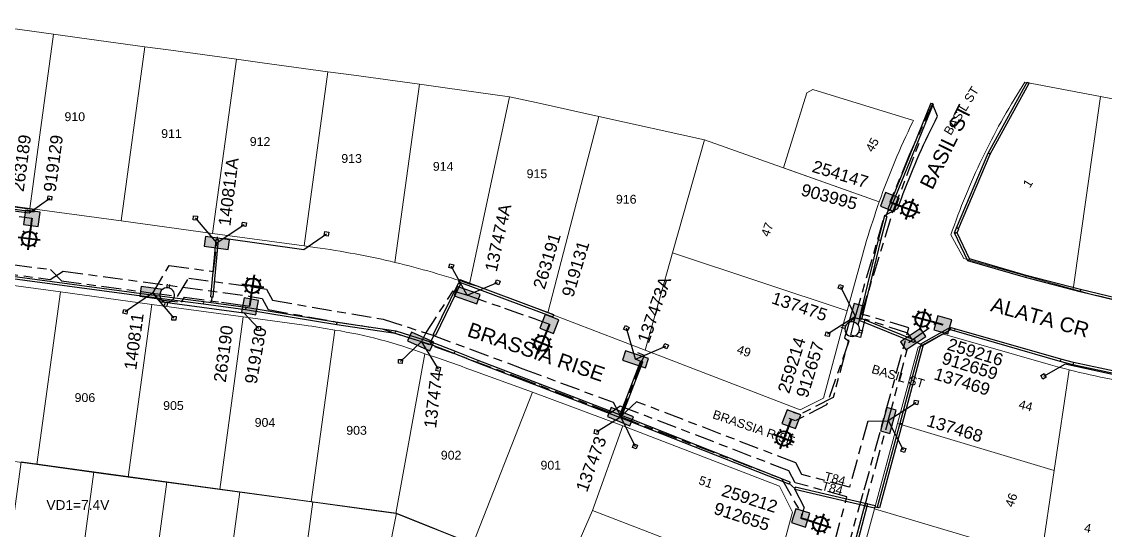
# Model space of a CAD drawing. Header units: metres. Extents: x 281818 to 283900, y 6133059 to 6135046.
# Drawn here: x 282135.1 to 282355.7, y 6134536.7 to 6134640.4 of the extents above; entities that cross this region are included whole.
import ezdxf
from ezdxf.enums import TextEntityAlignment as Align

# ---------------------------------------------------------------- set-up
doc = ezdxf.new("R2010")
doc.units = ezdxf.units.M
doc.linetypes.add('Cable Exist UG', pattern=[8.2, 4, -1.2, 1.8, -1.2])
doc.layers.get('0').update_dxf_attribs({"color": 6})
for name, color, linetype, lineweight in [('Cadastre Developer_SP_EXT', 9, 'Continuous', 5), ('Cadastre Developer_SP_NEW', 2, 'Continuous', 5), ('Cadastre Land Parcels_SP_EXT', 9, 'Continuous', 5), ('Cadastre Roads_SP_EXT', 9, 'Continuous', 5)]:
    doc.layers.add(name, color=color, linetype=linetype, lineweight=lineweight)
for name, color, linetype in [('Duct_SP_EXT', 7, 'Continuous'), ('Equip_LV_EXT', 7, 'Continuous'), ('Equip_SP_SL_EXT', 7, 'Continuous'), ('Mains_HV_EXT', 7, 'Continuous'), ('Mains_LV_EXT', 7, 'Continuous'), ('Mains_LV_MOD', 3, 'Continuous'), ('Mains_LV_SL_EXT', 7, 'Continuous'), ('Notes_LV_MISC', 7, 'Continuous'), ('Notes_SP_MISC', 7, 'Continuous'), ('Services_SP_EXT', 7, 'Continuous'), ('SupportsUG_SP_LV_EXT', 7, 'Continuous'), ('SupportsUG_SP_LV_SL_EXT', 7, 'Continuous'), ('Trench_SP_EXT', 7, 'Continuous')]:
    doc.layers.add(name, color=color, linetype=linetype)
doc.styles.add('COLUMN_LABEL', font='arial.ttf')
doc.styles.add('iecARIAL', font='arial.ttf', dxfattribs={"height": 2})
doc.styles.add('POLE_LABEL', font='arial.ttf')
doc.styles.get("Standard").update_dxf_attribs({"font": 'arial.ttf'})
doc.linetypes.add('Cable New UG', pattern='A,7,-0.25,["x",Standard,S=2,R=0,X=0.2,Y=-0.8],-2.1', length=9.35)

# ---------------------------------------------------------------- blocks, each defined once
blk = doc.blocks.new('COLUMN_EXT')
blk.add_hatch(color=256).paths.add_polyline_path([(-1.49, 1.48), (-1.49, -1.49), (1.48, -1.49), (1.48, 1.48)])
blk.add_lwpolyline([(-1.49, -1.49), (1.48, -1.49), (1.48, 1.48), (-1.49, 1.48)], close=True)
for tag, height, style, flags, p in [('ASSET_NUM', 2.5, 'COLUMN_LABEL', 8, (2, 2)), ('STRUCTURE_PLANT_NUMBER', 0.2, 'POLE_LABEL', 9, (1.81, 0.03)), ('STREET_CODE', 0.2, 'COLUMN_LABEL', 9, (1.81, -0.2))]:
    blk.add_attdef(tag, text='', height=height, dxfattribs=dict(style=style, flags=flags)).set_placement(p, align=Align.MIDDLE_LEFT)
at = {"flags": 1}
blk.add_attdef('Z', (1.81, -2.35), '', height=0.2, dxfattribs=at)
at = {"flags": 9}
for tag, p in [('COLUMN_TYPE', (1.81, -0.4)), ('OWNED_BY', (1.81, -0.6)), ('STATE', (1.81, -0.8)), ('USAGE', (1.81, -1)), ('STREETNAME', (1.81, -1.6)), ('SUBURB', (1.81, -1.8)), ('LEGEND', (1.81, -1.2)), ('LOCATION', (1.81, -1.4)), ('NOTES', (1.81, -2))]:
    blk.add_attdef(tag, text='', height=0.2, dxfattribs=at).set_placement(p, align=Align.MIDDLE_LEFT)
blk = doc.blocks.new('PILLAR_EXT')
blk.add_hatch(color=256).paths.add_polyline_path([(-2.475, 0.99), (-2.475, -0.99), (2.475, -0.99), (2.475, 0.99)])
blk.add_lwpolyline([(-2.475, -0.99), (2.475, -0.99), (2.475, 0.99), (-2.475, 0.99)], close=True)
at = {"style": 'iecARIAL', "flags": 8}
blk.add_attdef('ASSET_NUM', (1.5, 3.5), '', height=2.5, dxfattribs=at)
for tag, p, flags in [('OWNED_BY', (0, -0.2), 9), ('STATE', (0, -0.4), 9), ('SUPPORT_TYPE', (0, -0.6), 9), ('STREETNAME', (0, -1.8), 9), ('SUBURB', (0, -2), 1), ('USAGE', (0, -0.8), 9), ('LEGEND', (0, -1), 9), ('LOCATION', (0, -1.2), 9), ('NOTES', (0, -1.4), 9), ('PARENT', (0, -1.6), 9)]:
    blk.add_attdef(tag, p, '', height=0.2, dxfattribs=dict(flags=flags))
blk = doc.blocks.new('SL_LANTERN_EXT')
at = {"lineweight": 40}
for p, q in [((-1.46, 5.68), (-1.06, 5.28)), ((0, 1.97), (0, 6.47)), ((1.46, 5.68), (1.06, 5.28)), ((-2.25, 4.22), (2.25, 4.22)), ((-1.46, 2.76), (-1.06, 3.16)), ((0, 0), (0, 2.72)), ((1.46, 2.76), (1.06, 3.16))]:
    blk.add_line(p, q, dxfattribs=at)
blk.add_circle((0, 4.22), 1.5, dxfattribs=at)
at = {"style": 'iecARIAL', "flags": 8}
blk.add_attdef('ASSET_NUM', (1.5, 1.5), '', height=2.5, dxfattribs=at)
for tag, p, height, flags in [('OPERATING_VOLTAGE', (0.98, -1.65), 0.2, 9), ('ORIENTATION', (0.98, -1.85), 0.2, 9), ('OWNED_BY', (0.98, -2.05), 0.2, 9), ('STATE', (0.98, -2.25), 0.2, 9), ('CONSTRUCTED_VOLTAGE', (0.98, -0.65), 0.2, 9), ('CONTROL_TYPE', (0.98, -0.85), 0.2, 9), ('LANTERN_PURPOSE', (0.98, -1.05), 0.2, 9), ('LANTERN_TYPE', (0.98, -1.25), 0.2, 9), ('NO_PHASES', (0.98, -1.45), 0.2, 9), ('LNUMBER', (2.18, -3.25), 2.5, 8), ('USAGE', (0.98, -2.45), 0.2, 9), ('CEXIST', (0.98, -2.65), 0.2, 9), ('CNEW', (0.98, -2.85), 0.2, 9), ('CNUMBER', (0.98, -3.05), 0.2, 9), ('CREMOVE', (0.98, -3.25), 0.2, 9), ('CREPLACE', (0.98, -3.45), 0.2, 9), ('LKINGHEIGHT', (0.98, -3.65), 0.2, 9), ('LBRACKET', (0.98, -3.85), 0.2, 9), ('LBRACKETVOCAB', (0.98, -4.05), 0.2, 9), ('LCATEGORY', (0.98, -4.25), 0.2, 9), ('LCHARGE1', (0.98, -4.45), 0.2, 9), ('LCHARGE1PERCENT', (0.98, -4.65), 0.2, 9), ('LCHARGE2', (0.98, -4.85), 0.2, 9), ('LCHARGE2PERCENT', (0.98, -5.05), 0.2, 9), ('LCHARGE3', (0.98, -5.25), 0.2, 9), ('LCHARGE3PERCENT', (0.98, -5.45), 0.2, 9), ('LEXIST', (0.98, -5.65), 0.2, 9), ('LLAMP', (0.98, -5.85), 0.2, 9), ('LLAMPVOCAB', (0.98, -6.05), 0.2, 9), ('LMAST', (0.98, -6.25), 0.2, 9), ('LMASTVOCAB', (0.98, -6.45), 0.2, 9), ('LNEW', (0.98, -6.65), 0.2, 9), ('LANTNUMBER', (0.98, -6.85), 0.2, 9), ('LOUTREACH', (0.98, -7.25), 0.2, 9), ('LOUTREACHVOCAB', (0.98, -7.45), 0.2, 9), ('LRATECODE', (0.98, -7.65), 0.2, 9), ('LREMOVE', (0.98, -7.85), 0.2, 9), ('LREPLACE', (0.98, -8.05), 0.2, 9), ('LTYPE', (0.98, -8.25), 0.2, 9), ('LTYPEVOCAB', (0.98, -8.45), 0.2, 9), ('LEGEND', (0.98, -8.65), 0.2, 9), ('LOCATION', (0.98, -8.85), 0.2, 9), ('STREETNAME', (0.98, -9.25), 0.2, 9), ('SUBURB', (0.98, -9.45), 0.2, 1), ('NOTES', (0.98, -9.05), 0.2, 9)]:
    blk.add_attdef(tag, p, '', height=height, dxfattribs=dict(flags=flags))
blk = doc.blocks.new('CCP_EXT')
at = {"flags": 9}
for tag, p in [('STATE', (0, -1.8)), ('NOTES', (0, -2))]:
    blk.add_attdef(tag, text='', height=0.2, dxfattribs=at).set_placement(p, align=Align.MIDDLE_LEFT)
blk.add_wipeout([(0, 0.57), (0.57, 0), (0, -0.57), (-0.57, 0)])
blk.add_lwpolyline([(-0.57, 0), (0, 0.57), (0.57, 0), (0, -0.57), (-0.57, 0)])
at = {"flags": 1}
blk.add_attdef('Z', (0, 0), '', height=0.2, dxfattribs=at)
at = {"flags": 9}
for tag, p in [('CCP_TYPE', (0, 0)), ('CONSTRUCTED_VOLTAGE', (0, -0.2)), ('OPERATING_VOLTAGE', (0, -0.6)), ('ORIENTATION', (0, -0.8)), ('OWNED_BY', (0, -1)), ('NO_PHASES', (0, -0.4)), ('USAGE', (0, -1.2)), ('LEGEND', (0, -1.4)), ('LIFE_SUPPORT', (0, -1.6))]:
    blk.add_attdef(tag, text='', height=0.2, dxfattribs=at).set_placement(p, align=Align.MIDDLE_LEFT)
blk = doc.blocks.new('LV_UG_LINKS_OPEN_EXT')
for p, q in [((-0.25, 1.47), (-0.25, 2.22)), ((0.25, 1.47), (0.25, 2.22)), ((-0.25, -1.47), (-0.25, -2.22)), ((0.25, -1.47), (0.25, -2.22))]:
    blk.add_line(p, q)
at = {"flags": 9}
for tag, p in [('ACTUAL_STATUS', (0, 0)), ('CONSTRUCTED_VOLTAGE', (0, -0.2)), ('OPERATING_VOLTAGE', (0, -0.6)), ('ORIENTATION', (0, -0.8)), ('STATE', (0, -1)), ('SWITCH_TYPE', (0, -1.2)), ('NO_PHASES', (0, -0.4)), ('USAGE', (0, -1.4)), ('NOTES', (0, -1.6))]:
    blk.add_attdef(tag, text='', height=0.2, dxfattribs=at).set_placement(p, align=Align.MIDDLE_LEFT)
at = {"flags": 1}
blk.add_attdef('Z', (0, 0), '', height=0.2, dxfattribs=at)
blk.add_wipeout([(-0.25, 1.47), (-0.43, 1.43), (-0.61, 1.36), (-0.77, 1.28), (-0.93, 1.17), (-1.07, 1.05), (-1.19, 0.9), (-1.29, 0.75), (-1.38, 0.58), (-1.44, 0.4), (-1.48, 0.22), (-1.49, 0.03), (-1.49, -0.16), (-1.45, -0.34), (-1.4, -0.52), (-1.32, -0.69), (-1.23, -0.85), (-1.11, -1), (-0.98, -1.13), (-0.83, -1.24), (-0.66, -1.34), (-0.49, -1.41), (-0.31, -1.46), (-0.13, -1.49), (0.06, -1.49), (0.25, -1.47), (0.43, -1.43), (0.61, -1.36), (0.77, -1.28), (0.93, -1.17), (1.07, -1.05), (1.19, -0.9), (1.29, -0.75), (1.38, -0.58), (1.44, -0.4), (1.48, -0.22), (1.49, -0.03), (1.49, 0.16), (1.45, 0.34), (1.4, 0.52), (1.32, 0.69), (1.23, 0.85), (1.11, 1), (0.98, 1.13), (0.83, 1.24), (0.66, 1.34), (0.49, 1.41), (0.31, 1.46), (0.13, 1.49), (-0.06, 1.49)])
blk.add_lwpolyline([(0, -1.49, 1), (0, 1.49, 1)], format="xyb", close=True)

msp = doc.modelspace()

# ---------------------------------------------------------------- linework, layer by layer
at = {"layer": 'Cadastre Developer_SP_EXT', "linetype": 'Continuous'}
msp.add_lwpolyline([(282142.95, 6134585.29), (282124.32, 6134587.84), (282119.52, 6134552.66), (282132.66, 6134550.87), (282138.15, 6134550.12), (282142.95, 6134585.29)], close=True, dxfattribs=at)
at = {"layer": 'Cadastre Developer_SP_NEW', "color": 2, "lineweight": 0, "flags": 128}
for points in [[(282149.8, 6134548.64), (282134.94, 6134550.67), (282130.13, 6134515.45), (282144.99, 6134513.42)], [(282164.66, 6134546.61), (282149.8, 6134548.64), (282144.99, 6134513.42), (282159.85, 6134511.39)], [(282179.52, 6134544.58), (282164.66, 6134546.61), (282159.85, 6134511.39), (282174.72, 6134509.36)]]:
    msp.add_lwpolyline(points, close=True, dxfattribs=at)
for points in [[(282194.39, 6134542.55), (282179.52, 6134544.58), (282174.72, 6134509.36), (282185.25, 6134507.92, -0.006573), (282189.58, 6134507.37)], [(282211.37, 6134540.23), (282194.39, 6134542.55), (282189.58, 6134507.37, -0.022601), (282204.32, 6134504.61)], [(282228.29, 6134533.4), (282211.37, 6134540.23), (282204.32, 6134504.61, -0.02219), (282218.5, 6134500.61)]]:
    msp.add_lwpolyline(points, format="xyb", close=True, dxfattribs=at)
at = {"layer": 'Cadastre Land Parcels_SP_EXT', "linetype": 'Continuous'}
for points in [[(282354.76, 6134625.08), (282339.36, 6134628.05), (282338.8, 6134627.17), (282338.24, 6134626.28), (282337.69, 6134625.39), (282337.14, 6134624.49), (282336.6, 6134623.59), (282336.07, 6134622.68), (282335.54, 6134621.78), (282335.02, 6134620.86), (282334.51, 6134619.95), (282334.01, 6134619.03), (282333.51, 6134618.1), (282333.02, 6134617.18), (282332.53, 6134616.25), (282332.05, 6134615.31), (282331.58, 6134614.37), (282331.12, 6134613.43), (282330.66, 6134612.49), (282330.21, 6134611.54), (282329.77, 6134610.59), (282329.33, 6134609.63), (282328.9, 6134608.67), (282328.48, 6134607.71), (282328.06, 6134606.75), (282327.65, 6134605.78), (282327.25, 6134604.81), (282326.86, 6134603.84), (282326.47, 6134602.87), (282326.09, 6134601.89), (282325.72, 6134600.91), (282325.36, 6134599.92), (282325, 6134598.94), (282324.65, 6134597.95), (282324.3, 6134596.95), (282326.9, 6134592.07), (282349.19, 6134585.82), (282354.76, 6134625.08)], [(282310.08, 6134604.69), (282310.46, 6134605.72), (282310.85, 6134606.76), (282311.24, 6134607.79), (282311.64, 6134608.82), (282312.05, 6134609.84), (282312.46, 6134610.86), (282312.89, 6134611.88), (282313.31, 6134612.9), (282313.75, 6134613.91), (282314.19, 6134614.92), (282314.64, 6134615.93), (282315.1, 6134616.93), (282315.56, 6134617.93), (282316.03, 6134618.93), (282316.51, 6134619.92), (282316.66, 6134620.24), (282296.19, 6134626.53), (282294.94, 6134625.86), (282290.19, 6134610.56), (282309.71, 6134603.65), (282310.08, 6134604.69)], [(282373.61, 6134621.44), (282354.76, 6134625.08), (282349.19, 6134585.82), (282350.16, 6134585.56), (282351.13, 6134585.3), (282352.1, 6134585.04), (282353.08, 6134584.8), (282354.06, 6134584.56), (282355.04, 6134584.33), (282356.02, 6134584.11), (282357, 6134583.89), (282357.99, 6134583.68), (282358.98, 6134583.48), (282359.97, 6134583.28), (282360.96, 6134583.1), (282361.95, 6134582.92), (282362.94, 6134582.74), (282363.94, 6134582.58), (282364.93, 6134582.42), (282365.93, 6134582.27), (282366.93, 6134582.13), (282367.93, 6134582), (282373.61, 6134621.44)], [(282306.27, 6134592.77), (282306.55, 6134593.77), (282306.83, 6134594.77), (282307.13, 6134595.76), (282307.43, 6134596.76), (282307.74, 6134597.75), (282308.05, 6134598.74), (282308.37, 6134599.72), (282308.7, 6134600.71), (282309.03, 6134601.69), (282309.37, 6134602.67), (282309.71, 6134603.65), (282274.13, 6134616.25), (282267.62, 6134593.25), (282303.15, 6134581.46), (282306.27, 6134592.77)], [(282298.33, 6134563.66), (282302.51, 6134579.1), (282303.15, 6134581.46), (282267.62, 6134593.25), (282262.01, 6134573.43), (282293.58, 6134561.24), (282298.33, 6134563.66)], [(282348.37, 6134569.42), (282347.42, 6134569.66), (282346.47, 6134569.91), (282345.53, 6134570.16), (282344.59, 6134570.42), (282322.56, 6134576.74), (282317.65, 6134574.01), (282313.42, 6134558.46), (282345.29, 6134548.91), (282348.37, 6134569.42)], [(282365.57, 6134566.13), (282364.48, 6134566.28), (282363.4, 6134566.44), (282362.31, 6134566.6), (282361.23, 6134566.77), (282360.15, 6134566.95), (282359.07, 6134567.13), (282357.99, 6134567.32), (282356.92, 6134567.53), (282355.84, 6134567.73), (282354.77, 6134567.95), (282353.7, 6134568.18), (282352.63, 6134568.41), (282351.56, 6134568.65), (282350.49, 6134568.9), (282349.43, 6134569.15), (282348.37, 6134569.42), (282345.29, 6134548.91), (282342.68, 6134530.96), (282359.87, 6134528.61), (282365.57, 6134566.13)], [(282345.29, 6134548.91), (282313.42, 6134558.46), (282308.72, 6134541.1), (282342.68, 6134530.96), (282345.29, 6134548.91)], [(282288.45, 6134527.18), (282292.03, 6134540.42), (282289.36, 6134545.71), (282257.49, 6134558.04), (282251.31, 6134540.76), (282288.26, 6134526.47), (282288.45, 6134527.18)], [(282283.85, 6134512.72), (282284.23, 6134513.77), (282284.6, 6134514.81), (282284.97, 6134515.86), (282285.33, 6134516.91), (282285.68, 6134517.97), (282286.03, 6134519.02), (282286.37, 6134520.08), (282286.7, 6134521.14), (282287.02, 6134522.2), (282287.34, 6134523.27), (282287.65, 6134524.33), (282287.96, 6134525.4), (282288.26, 6134526.47), (282251.31, 6134540.76), (282245.15, 6134526.59), (282283.46, 6134511.68), (282283.85, 6134512.72)], [(282342.68, 6134530.96), (282308.72, 6134541.1), (282306.91, 6134534.4), (282304.02, 6134523.74), (282340.09, 6134512.96), (282342.68, 6134530.96)]]:
    msp.add_lwpolyline(points, close=True, dxfattribs=at)
at = {"layer": 'Duct_SP_EXT'}
for p, q in [((282331.85, 6134613.57), (282339.79, 6134628.04)), ((282332.28, 6134613.36), (282340.21, 6134627.81)), ((282339.79, 6134628.04), (282340, 6134627.92)), ((282340.21, 6134627.81), (282340, 6134627.92)), ((282320.23, 6134623.75), (282311.37, 6134602.02)), ((282320.68, 6134623.57), (282311.82, 6134601.84)), ((282320.23, 6134623.75), (282320.46, 6134623.66)), ((282320.68, 6134623.57), (282320.46, 6134623.66)), ((282325.43, 6134598.35), (282331.85, 6134613.57)), ((282325.87, 6134598.17), (282332.28, 6134613.36)), ((282331.85, 6134613.57), (282332.06, 6134613.46)), ((282332.28, 6134613.36), (282332.06, 6134613.46)), ((282119.15, 6134604.09), (282137.63, 6134601.64)), ((282119.22, 6134604.56), (282137.69, 6134602.11)), ((282137.63, 6134601.64), (282137.66, 6134601.88)), ((282137.69, 6134602.11), (282137.66, 6134601.88)), ((282310.8, 6134600.79), (282309.51, 6134595.87)), ((282311.27, 6134600.66), (282309.97, 6134595.75)), ((282310.8, 6134600.79), (282311.04, 6134600.72)), ((282311.27, 6134600.66), (282311.04, 6134600.72)), ((282311.37, 6134602.02), (282311.59, 6134601.93)), ((282311.82, 6134601.84), (282311.59, 6134601.93)), ((282325.02, 6134597.32), (282325.43, 6134598.35)), ((282325.43, 6134598.35), (282325.43, 6134598.35)), ((282325.43, 6134598.35), (282325.65, 6134598.26)), ((282325.43, 6134598.35), (282325.65, 6134598.26)), ((282325.54, 6134597.34), (282325.88, 6134598.17)), ((282325.88, 6134598.17), (282325.65, 6134598.26)), ((282325.87, 6134598.17), (282325.65, 6134598.26)), ((282325.88, 6134598.17), (282325.87, 6134598.17)), ((282173.58, 6134584.27), (282174.68, 6134595.97)), ((282174.05, 6134584.23), (282175.16, 6134595.93)), ((282174.68, 6134595.97), (282174.92, 6134595.95)), ((282175.16, 6134595.93), (282174.92, 6134595.95)), ((282325.02, 6134597.32), (282325.28, 6134597.33)), ((282327.76, 6134591.64), (282325.02, 6134597.32)), ((282325.54, 6134597.34), (282325.28, 6134597.33)), ((282328.1, 6134592.04), (282325.54, 6134597.34)), ((282309.51, 6134595.87), (282309.74, 6134595.81)), ((282309.97, 6134595.75), (282309.74, 6134595.81)), ((282327.76, 6134591.64), (282327.93, 6134591.84)), ((282339.5, 6134588.2), (282327.76, 6134591.64)), ((282328.1, 6134592.04), (282327.93, 6134591.84)), ((282339.63, 6134588.66), (282328.1, 6134592.04)), ((282224.03, 6134587.12), (282218.89, 6134576.59)), ((282224.03, 6134587.12), (282224.25, 6134587.01)), ((282224.1, 6134587.37), (282224.18, 6134587.6)), ((282224.27, 6134587.82), (282224.18, 6134587.6)), ((282339.5, 6134588.2), (282339.56, 6134588.43)), ((282350.59, 6134585.34), (282339.5, 6134588.2)), ((282339.63, 6134588.66), (282339.56, 6134588.43)), ((282350.71, 6134585.81), (282339.63, 6134588.66)), ((282224.46, 6134586.91), (282219.32, 6134576.38)), ((282224.46, 6134586.91), (282224.25, 6134587.01)), ((282350.59, 6134585.34), (282350.65, 6134585.57)), ((282359.87, 6134583.07), (282350.59, 6134585.34)), ((282350.71, 6134585.81), (282350.65, 6134585.57)), ((282359.98, 6134583.54), (282350.71, 6134585.81)), ((282172.08, 6134582.84), (282172.11, 6134583.07)), ((282172.08, 6134582.84), (282172.11, 6134583.07)), ((282172.08, 6134582.84), (282180.67, 6134581.69)), ((282172.14, 6134583.31), (282172.11, 6134583.07)), ((282172.14, 6134583.31), (282172.11, 6134583.07)), ((282172.14, 6134583.31), (282180.73, 6134582.16)), ((282173.58, 6134584.27), (282173.81, 6134584.25)), ((282174.05, 6134584.23), (282173.81, 6134584.25)), ((282180.66, 6134581.69), (282180.7, 6134581.93)), ((282180.67, 6134581.69), (282180.7, 6134581.93)), ((282180.73, 6134582.16), (282180.7, 6134581.93)), ((282180.74, 6134582.16), (282180.7, 6134581.93)), ((282243.36, 6134580.68), (282243.28, 6134580.45)), ((282199.24, 6134578.66), (282199.27, 6134578.9)), ((282199.24, 6134578.66), (282211.13, 6134576.92)), ((282199.31, 6134579.14), (282199.27, 6134578.9)), ((282199.31, 6134579.14), (282211.24, 6134577.39)), ((282243.2, 6134580.23), (282243.28, 6134580.45)), ((282211.13, 6134576.92), (282211.18, 6134577.16)), ((282211.13, 6134576.92), (282218.36, 6134574.57)), ((282211.24, 6134577.39), (282211.18, 6134577.16)), ((282211.24, 6134577.39), (282218.5, 6134575.03)), ((282218.89, 6134576.59), (282219.1, 6134576.49)), ((282219.32, 6134576.38), (282219.1, 6134576.49)), ((282324.17, 6134578.05), (282318.13, 6134574.63)), ((282324.23, 6134577.54), (282318.37, 6134574.21)), ((282325.09, 6134577.79), (282324.17, 6134578.05)), ((282324.17, 6134578.05), (282324.2, 6134577.79)), ((282324.23, 6134577.54), (282324.2, 6134577.79)), ((282324.95, 6134577.33), (282324.23, 6134577.54)), ((282324.95, 6134577.33), (282325.02, 6134577.56)), ((282346.54, 6134571.11), (282324.95, 6134577.33)), ((282325.09, 6134577.79), (282325.02, 6134577.56)), ((282346.67, 6134571.57), (282325.09, 6134577.79)), ((282218.34, 6134574.58), (282218.43, 6134574.8)), ((282223.11, 6134572.76), (282218.34, 6134574.58)), ((282218.36, 6134574.57), (282218.43, 6134574.8)), ((282218.52, 6134575.03), (282218.43, 6134574.8)), ((282218.5, 6134575.03), (282218.43, 6134574.8)), ((282223.28, 6134573.2), (282218.52, 6134575.03)), ((282316.81, 6134575.01), (282316.9, 6134575.23)), ((282317, 6134575.45), (282316.9, 6134575.23)), ((282318.12, 6134574.34), (282318.35, 6134574.28)), ((282318.13, 6134574.63), (282318.25, 6134574.42)), ((282318.37, 6134574.21), (282318.25, 6134574.42)), ((282318.58, 6134574.22), (282318.35, 6134574.28)), ((282223.11, 6134572.76), (282223.19, 6134572.98)), ((282227.84, 6134570.87), (282223.11, 6134572.76)), ((282223.28, 6134573.2), (282223.19, 6134572.98)), ((282228.02, 6134571.32), (282223.28, 6134573.2)), ((282227.84, 6134570.87), (282227.93, 6134571.09)), ((282227.85, 6134570.87), (282227.84, 6134570.87)), ((282227.85, 6134570.87), (282227.93, 6134571.09)), ((282240.46, 6134566.02), (282227.85, 6134570.87)), ((282228.02, 6134571.32), (282227.93, 6134571.09)), ((282228.02, 6134571.32), (282227.93, 6134571.09)), ((282240.63, 6134566.47), (282228.02, 6134571.32)), ((282228.02, 6134571.32), (282228.02, 6134571.32)), ((282256.8, 6134559.96), (282261.14, 6134571.24)), ((282257.24, 6134559.79), (282261.59, 6134571.06)), ((282261.14, 6134571.24), (282261.36, 6134571.15)), ((282261.59, 6134571.06), (282261.36, 6134571.15)), ((282346.54, 6134571.11), (282346.6, 6134571.34)), ((282349.14, 6134570.43), (282346.54, 6134571.11)), ((282346.67, 6134571.57), (282346.6, 6134571.34)), ((282349.25, 6134570.9), (282346.67, 6134571.57)), ((282349.14, 6134570.43), (282349.2, 6134570.67)), ((282349.14, 6134570.43), (282349.2, 6134570.67)), ((282358.7, 6134568.39), (282349.14, 6134570.43)), ((282349.14, 6134570.43), (282349.14, 6134570.43)), ((282349.25, 6134570.9), (282349.2, 6134570.67)), ((282349.25, 6134570.9), (282349.2, 6134570.67)), ((282358.8, 6134568.86), (282349.25, 6134570.9)), ((282349.25, 6134570.9), (282349.25, 6134570.9)), ((282240.46, 6134566.02), (282240.54, 6134566.24)), ((282240.46, 6134566.02), (282240.54, 6134566.24)), ((282259.12, 6134558.84), (282240.46, 6134566.02)), ((282240.46, 6134566.02), (282240.46, 6134566.02)), ((282240.63, 6134566.47), (282240.54, 6134566.24)), ((282240.63, 6134566.47), (282240.54, 6134566.24)), ((282259.29, 6134559.29), (282240.63, 6134566.47)), ((282240.63, 6134566.47), (282240.63, 6134566.47)), ((282256.8, 6134559.96), (282257.02, 6134559.88)), ((282257.24, 6134559.79), (282257.02, 6134559.88)), ((282259.11, 6134558.84), (282259.2, 6134559.06)), ((282259.12, 6134558.84), (282259.2, 6134559.06)), ((282259.29, 6134559.29), (282259.2, 6134559.06)), ((282259.29, 6134559.29), (282259.2, 6134559.06)), ((282313.87, 6134558.51), (282314.11, 6134558.45)), ((282313.87, 6134558.51), (282314.11, 6134558.45)), ((282314.34, 6134558.39), (282314.11, 6134558.45)), ((282314.34, 6134558.39), (282314.11, 6134558.45)), ((282291.35, 6134546.11), (282291.44, 6134546.33)), ((282291.53, 6134546.55), (282291.44, 6134546.33)), ((282292.49, 6134545.05), (282292.55, 6134545.29)), ((282292.6, 6134545.52), (282292.55, 6134545.29)), ((282308.85, 6134541.7), (282292.6, 6134545.52)), ((282308.74, 6134541.23), (282292.49, 6134545.05)), ((282308.74, 6134541.23), (282308.8, 6134541.46)), ((282308.85, 6134541.7), (282308.8, 6134541.46)), ((282309.3, 6134541.42), (282309.53, 6134541.36)), ((282309.77, 6134541.3), (282309.53, 6134541.36))]:
    msp.add_line(p, q, dxfattribs=at)
at = {"layer": 'Mains_LV_EXT', "linetype": 'Cable Exist UG'}
for points in [[(282068.51, 6134597.51), (282071.46, 6134601.15), (282091.56, 6134598.48), (282092.53, 6134596.36), (282140.95, 6134589.85), (282143.21, 6134587.53), (282161.75, 6134585.06)], [(282216.46, 6134575.13), (282217.34, 6134576.88), (282222.94, 6134585.53), (282224, 6134585.2), (282225.86, 6134584.61)], [(282257.02, 6134559.88), (282261.32, 6134571.08), (282261.32, 6134571.08), (282260.07, 6134571.56)]]:
    msp.add_lwpolyline(points, dxfattribs=at)
at = {"layer": 'Mains_LV_MOD', "linetype": 'Cable Exist UG'}
msp.add_lwpolyline([(282289.17, 6134489.93), (282300.2, 6134517.57), (282300.86, 6134519.92), (282298.84, 6134522.5), (282300.36, 6134527.24), (282303.17, 6134528.2), (282303.17, 6134528.2), (282306.67, 6134541.37), (282311.5, 6134558.9)], dxfattribs=at)
at = {"layer": 'Mains_LV_SL_EXT', "linetype": 'Cable Exist UG'}
for points in [[(282320.57, 6134623.63), (282315.8, 6134613.14), (282311.87, 6134603.6)], [(282118.34, 6134602.93), (282137.15, 6134600.29)], [(282225.89, 6134584.6), (282233.41, 6134581.97), (282238.27, 6134580.27), (282239.64, 6134579.79), (282240.32, 6134579.55), (282242.53, 6134578.74)], [(282316.61, 6134575.66), (282321.25, 6134578.99), (282322.64, 6134578.6)]]:
    msp.add_lwpolyline(points, dxfattribs=at)
at = {"layer": 'Notes_SP_MISC'}
for p, q in [((282306.85, 6134542.25), (282302.01, 6134523.98)), ((282307.32, 6134542.13), (282302.47, 6134523.85)), ((282306.85, 6134542.25), (282307.08, 6134542.19)), ((282307.32, 6134542.13), (282307.08, 6134542.19))]:
    msp.add_line(p, q, dxfattribs=at)
at = {"layer": 'Trench_SP_EXT', "linetype": 'Cable Exist UG'}
for points in [[(282311.04, 6134600.72), (282311.59, 6134601.93)], [(282174.91, 6134595.83), (282174.97, 6134596.5)], [(282224.2, 6134587.08), (282224.33, 6134587.51)], [(282173.75, 6134583.25), (282173.86, 6134584.15)], [(282304.67, 6134580.05), (282305.83, 6134579.72)], [(282218.27, 6134574.95), (282219.1, 6134576.49)], [(282316.9, 6134575.23), (282318.35, 6134574.48)], [(282261.36, 6134571.15), (282261.87, 6134572.37), (282261.87, 6134572.37), (282260.57, 6134572.87)], [(282257.11, 6134560.12), (282257.02, 6134559.88)], [(282292.48, 6134545.21), (282291.28, 6134546.33)], [(282309.51, 6134541.32), (282308.8, 6134541.46)]]:
    msp.add_lwpolyline(points, dxfattribs=at)
msp.add_lwpolyline([(282293.88, 6134539.51, -0.005027), (282294.39, 6134541.42), (282294.39, 6134541.42), (282292.48, 6134545.21)], format="xyb", dxfattribs=at)

# ---------------------------------------------------------------- block references
at = {"layer": 'Equip_SP_SL_EXT'}
ref = msp.add_blockref('SL_LANTERN_EXT', (282137.15, 6134600.29), dxfattribs=dict(at, rotation=172.451980224713))
ref.add_attrib('ASSET_NUM', '263189', dxfattribs={"layer": '0', "height": 2.5, "rotation": 82.3943, "style": 'iecARIAL'}).set_placement((282134.23, 6134605.76), align=Align.MIDDLE_LEFT)
ref = msp.add_blockref('SL_LANTERN_EXT', (282311.87, 6134603.6), dxfattribs=dict(at, rotation=249.9816577186418))
ref.add_attrib('ASSET_NUM', '254147', dxfattribs={"layer": '0', "height": 2.5, "rotation": 343.0183, "style": 'iecARIAL'}).set_placement((282307.35, 6134607.58), align=Align.MIDDLE_RIGHT)
ref = msp.add_blockref('SL_LANTERN_EXT', (282242.53, 6134578.74), dxfattribs=dict(at, rotation=158.568526147214))
ref.add_attrib('ASSET_NUM', '263191', dxfattribs={"layer": '0', "height": 2.5, "rotation": 73.2867, "style": 'iecARIAL'}).set_placement((282240.35, 6134586.02), align=Align.MIDDLE_LEFT)
ref = msp.add_blockref('SL_LANTERN_EXT', (282181.55, 6134582.38), dxfattribs=dict(at, rotation=352.0131490616643))
ref.add_attrib('ASSET_NUM', '263190', dxfattribs={"layer": '0', "height": 2.5, "rotation": 82.3943, "style": 'iecARIAL'}).set_placement((282176.92, 6134578.46), align=Align.MIDDLE_RIGHT)
ref = msp.add_blockref('SL_LANTERN_EXT', (282322.64, 6134578.6), dxfattribs=dict(at, rotation=75.09254480375498))
ref.add_attrib('ASSET_NUM', '259216', dxfattribs={"layer": '0', "height": 2.5, "rotation": 342.967, "style": 'iecARIAL'}).set_placement((282334.84, 6134571.34), align=Align.MIDDLE_RIGHT)
ref = msp.add_blockref('SL_LANTERN_EXT', (282291.79, 6134559.36), dxfattribs=dict(at, rotation=158.9594434868563))
ref.add_attrib('ASSET_NUM', '259214', dxfattribs={"layer": '0', "height": 2.5, "rotation": 72.9551, "style": 'iecARIAL'}).set_placement((282290.16, 6134564.8), align=Align.MIDDLE_LEFT)
ref = msp.add_blockref('SL_LANTERN_EXT', (282293.7, 6134539.25), dxfattribs=dict(at, rotation=252.1990135536857))
ref.add_attrib('ASSET_NUM', '259212', dxfattribs={"layer": '0', "height": 2.5, "rotation": 342.199, "style": 'iecARIAL'}).set_placement((282288.86, 6134541.42), align=Align.MIDDLE_RIGHT)
at = {"layer": 'Services_SP_EXT', "rotation": 214.7186066660408}
msp.add_blockref('CCP_EXT', (282197.14, 6134597.12), dxfattribs=at)
at = {"layer": 'SupportsUG_SP_LV_EXT'}
ref = msp.add_blockref('PILLAR_EXT', (282174.83, 6134595.26), dxfattribs=dict(at, rotation=172.4520162899811))
ref.add_attrib('ASSET_NUM', '140811A', dxfattribs={"layer": '0', "height": 2.5, "rotation": 83.0063, "style": 'iecARIAL'}).set_placement((282176.33, 6134598.76), align=Align.MIDDLE_LEFT)
ref = msp.add_blockref('PILLAR_EXT', (282225.78, 6134584.64), dxfattribs=dict(at, rotation=340.7132399642323))
ref.add_attrib('ASSET_NUM', '137474A', dxfattribs={"layer": '0', "height": 2.5, "rotation": 77.572, "style": 'iecARIAL'}).set_placement((282230.58, 6134589.51), align=Align.MIDDLE_LEFT)
ref = msp.add_blockref('PILLAR_EXT', (282260.07, 6134571.56), dxfattribs=dict(at, rotation=341.3822213372875))
ref.add_attrib('ASSET_NUM', '137473A', dxfattribs={"layer": '0', "height": 2.5, "rotation": 70.7358, "style": 'iecARIAL'}).set_placement((282261.57, 6134575.06), align=Align.MIDDLE_LEFT)
ref = msp.add_blockref('PILLAR_EXT', (282161.72, 6134585.06), dxfattribs=dict(at, rotation=172.3943182283982))
ref.add_attrib('ASSET_NUM', '140811', dxfattribs={"layer": '0', "height": 2.5, "rotation": 82.3943, "style": 'iecARIAL'}).set_placement((282158.7, 6134580.99), align=Align.MIDDLE_RIGHT)
ref = msp.add_blockref('PILLAR_EXT', (282304.86, 6134580.27), dxfattribs=dict(at, rotation=74.49026293236182))
ref.add_attrib('ASSET_NUM', '137475', dxfattribs={"layer": '0', "height": 2.5, "rotation": 341.2301, "style": 'iecARIAL'}).set_placement((282299, 6134580.46), align=Align.MIDDLE_RIGHT)
ref = msp.add_blockref('PILLAR_EXT', (282216.33, 6134575.18), dxfattribs=dict(at, rotation=155.7705932860753))
ref.add_attrib('ASSET_NUM', '137474', dxfattribs={"layer": '0', "height": 2.5, "rotation": 82.9764, "style": 'iecARIAL'}).set_placement((282219.62, 6134569.12), align=Align.MIDDLE_RIGHT)
ref = msp.add_blockref('PILLAR_EXT', (282316.61, 6134575.66), dxfattribs=dict(at, rotation=213.6097005085347))
ref.add_attrib('ASSET_NUM', '137469', dxfattribs={"layer": '0', "height": 2.5, "rotation": 342.8717, "style": 'iecARIAL'}).set_placement((282321.01, 6134568.73), align=Align.MIDDLE_LEFT)
ref = msp.add_blockref('PILLAR_EXT', (282257.02, 6134559.88), dxfattribs=dict(at, rotation=158.0282692311363))
ref.add_attrib('ASSET_NUM', '137473', dxfattribs={"layer": '0', "height": 2.5, "rotation": 69.7813, "style": 'iecARIAL'}).set_placement((282253.04, 6134555.7), align=Align.MIDDLE_RIGHT)
ref = msp.add_blockref('PILLAR_EXT', (282311.55, 6134559.09), dxfattribs=dict(at, rotation=254.9976236982915))
ref.add_attrib('ASSET_NUM', '137468', dxfattribs={"layer": '0', "height": 2.5, "rotation": 342.967, "style": 'iecARIAL'}).set_placement((282319.53, 6134559.2), align=Align.MIDDLE_LEFT)
at = {"layer": 'SupportsUG_SP_LV_SL_EXT'}
ref = msp.add_blockref('COLUMN_EXT', (282137.15, 6134600.29), dxfattribs=dict(at, rotation=352.451980225917))
ref.add_attrib('ASSET_NUM', '919129', dxfattribs={"layer": '0', "height": 2.5, "rotation": 82.452, "style": 'COLUMN_LABEL'}).set_placement((282139.5, 6134605.87), align=Align.TOP_LEFT)
ref = msp.add_blockref('COLUMN_EXT', (282311.87, 6134603.6), dxfattribs=dict(at, rotation=339.123004649359))
ref.add_attrib('ASSET_NUM', '903995', dxfattribs={"layer": '0', "height": 2.5, "rotation": 344.9063, "style": 'COLUMN_LABEL'}).set_placement((282305.16, 6134603.18), align=Align.MIDDLE_RIGHT)
ref = msp.add_blockref('COLUMN_EXT', (282242.53, 6134578.74), dxfattribs=dict(at, rotation=338.5685261390639))
ref.add_attrib('ASSET_NUM', '919131', dxfattribs={"layer": '0', "height": 2.5, "rotation": 73.2867, "style": 'COLUMN_LABEL'}).set_placement((282244.98, 6134584.77), align=Align.TOP_LEFT)
ref = msp.add_blockref('COLUMN_EXT', (282181.55, 6134582.38), dxfattribs=dict(at, rotation=349.7956697137238))
ref.add_attrib('ASSET_NUM', '919130', dxfattribs={"layer": '0', "height": 2.5, "rotation": 79.7957, "style": 'COLUMN_LABEL'}).set_placement((282182.51, 6134578.31), align=Align.TOP_RIGHT)
ref = msp.add_blockref('COLUMN_EXT', (282322.64, 6134578.6), dxfattribs=dict(at, rotation=343.8916173918075))
ref.add_attrib('ASSET_NUM', '912659', dxfattribs={"layer": '0', "height": 2.5, "rotation": 342.967, "style": 'COLUMN_LABEL'}).set_placement((282334.11, 6134569.71), align=Align.TOP_RIGHT)
ref = msp.add_blockref('COLUMN_EXT', (282291.79, 6134559.36), dxfattribs=dict(at, rotation=158.9594434863073))
ref.add_attrib('ASSET_NUM', '912657', dxfattribs={"layer": '0', "height": 2.5, "rotation": 72.9551, "style": 'COLUMN_LABEL'}).set_placement((282292.7, 6134564.26), align=Align.TOP_LEFT)
ref = msp.add_blockref('COLUMN_EXT', (282293.7, 6134539.25), dxfattribs=dict(at, rotation=252.1990135638657))
ref.add_attrib('ASSET_NUM', '912655', dxfattribs={"layer": '0', "height": 2.5, "rotation": 342.199, "style": 'COLUMN_LABEL'}).set_placement((282287.66, 6134538.95), align=Align.TOP_RIGHT)

# ---------------------------------------------------------------- texts
at = {"layer": 'Cadastre Developer_SP_EXT'}
for s, p in [('910', (282143.79, 6134620.09)), ('911', (282163.48, 6134616.64)), ('912', (282181.52, 6134615.02)), ('913', (282200.16, 6134611.58)), ('914', (282218.8, 6134609.97)), ('915', (282237.89, 6134608.47)), ('916', (282256.08, 6134603.27)), ('906', (282145.85, 6134562.86)), ('905', (282163.88, 6134561.24)), ('904', (282182.52, 6134557.8)), ('903', (282201.17, 6134556.19)), ('902', (282220.42, 6134551.13)), ('901', (282240.72, 6134549.09))]:
    msp.add_text(s, height=1.8, dxfattribs=at).set_placement(p)
at = {"layer": 'Cadastre Land Parcels_SP_EXT'}
for s, rotation, p in [('45', 61.3221, (282308.39, 6134613.61)), ('1', 58.077, (282340.35, 6134606.36)), ('47', 69.9025, (282287.23, 6134596.38)), ('49', 341.1844, (282280.54, 6134572.85)), ('44', 345.5464, (282337.95, 6134561.6)), ('51', 341.1592, (282272.76, 6134546.18)), ('46', 70.209, (282336.95, 6134541.27)), ('4', 350.0695, (282351.3, 6134536.4))]:
    msp.add_text(s, height=1.8, rotation=rotation, dxfattribs=at).set_placement(p)
at = {"layer": 'Cadastre Roads_SP_EXT'}
for s, rotation, p in [('BASIL ST', 58.077, (282324.25, 6134617.04)), ('BASIL ST', 343.3538, (282307.99, 6134568.81)), ('BRASSIA RISE', 341.1592, (282275.61, 6134559.59))]:
    msp.add_text(s, height=1.8, rotation=rotation, dxfattribs=at).set_placement(p)
at = {"layer": 'Mains_LV_EXT'}
for rotation, p in [(345.3265, (282298.36, 6134546.93)), (345.0302, (282297.82, 6134544.99))]:
    msp.add_text('T84', height=1.8, rotation=rotation, dxfattribs=at).set_placement(p)
at = {"layer": 'Notes_LV_MISC', "linetype": 'Cable New UG', "lineweight": 0, "insert": (282140.11, 6134542.88), "char_height": 2, "attachment_point": 1, "style": 'iecARIAL'}
msp.add_mtext_dynamic_manual_height_columns('VD1=7.4V', width=18.4157, gutter_width=10, heights=[10.27], dxfattribs=at)
at = {"layer": 'Notes_SP_MISC'}
for s, rotation, p in [('BASIL ST', 63.6907, (282320.52, 6134605.92)), ('ALATA CR', 344.543, (282332.19, 6134581.42)), ('BRASSIA RISE', 341.1592, (282225.59, 6134576.34))]:
    msp.add_text(s, height=3, rotation=rotation, dxfattribs=at).set_placement(p)

# ---------------------------------------------------------------- next in the draw order: linework, layer by layer
at = {"layer": 'Cadastre Developer_SP_EXT', "linetype": 'Continuous'}
msp.add_lwpolyline([(282216.05, 6134627.59), (282202.68, 6134629.42), (282197.42, 6134630.14), (282192.58, 6134594.66), (282194.8, 6134594.36), (282194.8, 6134594.36, -0.024141), (282211.09, 6134591.31)], format="xyb", close=True, dxfattribs=at)
at = {"layer": 'Services_SP_EXT'}
msp.add_lwpolyline([(282174.83, 6134595.26), (282176.23, 6134596.22), (282192.53, 6134593.92), (282197.14, 6134597.12)], dxfattribs=at)

# ---------------------------------------------------------------- next in the draw order: block references
for p, rotation in [((282140.78, 6134604.42), 215.8194580731793), ((282170.46, 6134600.37), 310.4519805275985), ((282180.38, 6134599.06), 214.4519804769975), ((282222.55, 6134590.54), 298.7134968586784), ((282231.99, 6134587.23), 202.7134969011034), ((282301.86, 6134586.3), 296.4902629798138), ((282156.17, 6134581.26), 34.39431823607529), ((282166.08, 6134579.94), 130.394318276526), ((282183.29, 6134577.85), 132.9666842700632), ((282258.2, 6134577.89), 286.4980731212395), ((282299.19, 6134576.66), 32.49026266861557), ((282266.25, 6134574.23), 203.3822216404185), ((282212.19, 6134571.14), 43.68247375638313), ((282219.9, 6134569.58), 121.8022821687935), ((282343.15, 6134568.09), 75.6097008257103), ((282317.19, 6134562.76), 212.9976235869291), ((282252.11, 6134556.75), 31.51895827627705), ((282259.97, 6134553.83), 116.0282694490424), ((282314.6, 6134553.1), 116.9976236062237)]:
    msp.add_blockref('CCP_EXT', p, dxfattribs=dict(at, rotation=rotation))

# ---------------------------------------------------------------- next in the draw order: linework, layer by layer
at = {"layer": 'Cadastre Developer_SP_EXT', "linetype": 'Continuous'}
for points in [[(282122.92, 6134640.35), (282118.07, 6134604.84), (282136.7, 6134602.3), (282141.55, 6134637.8), (282128.22, 6134639.63), (282122.92, 6134640.35)], [(282141.55, 6134637.8), (282136.7, 6134602.3), (282155.32, 6134599.75), (282160.17, 6134635.25), (282146.84, 6134637.08), (282141.55, 6134637.8)], [(282160.17, 6134635.25), (282155.32, 6134599.75), (282173.95, 6134597.21), (282178.8, 6134632.69), (282165.45, 6134634.52), (282160.17, 6134635.25)], [(282192.58, 6134594.66), (282197.42, 6134630.14), (282184.07, 6134631.97), (282178.8, 6134632.69), (282173.95, 6134597.21), (282192.58, 6134594.66)], [(282274.13, 6134616.25), (282252.63, 6134621.02), (282242.23, 6134581), (282262.01, 6134573.43), (282267.62, 6134593.25), (282274.13, 6134616.25)], [(282161.58, 6134582.75), (282142.95, 6134585.29), (282138.15, 6134550.12), (282151.29, 6134548.33), (282156.77, 6134547.58), (282161.58, 6134582.75)], [(282180.2, 6134580.21), (282161.58, 6134582.75), (282156.77, 6134547.58), (282169.91, 6134545.78), (282175.4, 6134545.03), (282180.2, 6134580.21)], [(282257.49, 6134558.04), (282239.09, 6134564.89), (282226.92, 6134533.9), (282245.15, 6134526.59), (282251.31, 6134540.76), (282257.49, 6134558.04)], [(282257.49, 6134558.04), (282239.09, 6134564.89), (282226.92, 6134533.9), (282245.15, 6134526.59), (282251.31, 6134540.76), (282257.49, 6134558.04)]]:
    msp.add_lwpolyline(points, close=True, dxfattribs=at)
for points in [[(282234.43, 6134625.07), (282221.3, 6134626.87), (282216.05, 6134627.59), (282211.09, 6134591.3), (282211.09, 6134591.3, -0.024653), (282226.27, 6134586.9)], [(282252.63, 6134621.02), (282239.82, 6134623.87), (282234.43, 6134625.07), (282226.27, 6134586.9), (282226.27, 6134586.9, -0.027652), (282232.09, 6134584.9), (282232.09, 6134584.9), (282242.23, 6134581)], [(282198.81, 6134577.53, 0.010434), (282192.63, 6134578.51), (282192.63, 6134578.51), (282180.2, 6134580.21), (282175.4, 6134545.03), (282188.54, 6134543.24), (282194.03, 6134542.49)], [(282217.2, 6134572.67, 0.04934), (282198.81, 6134577.53), (282198.81, 6134577.53), (282194.03, 6134542.49), (282207.17, 6134540.69), (282211.26, 6134540.18)], [(282239.09, 6134564.89), (282226.51, 6134569.41), (282226.51, 6134569.41, 0.014967), (282217.2, 6134572.67), (282217.2, 6134572.67), (282211.26, 6134540.18), (282226.92, 6134533.9)], [(282239.09, 6134564.89), (282226.51, 6134569.41), (282226.51, 6134569.41, 0.01645), (282217.2, 6134572.67), (282217.2, 6134572.67), (282211.26, 6134540.18), (282226.92, 6134533.9)]]:
    msp.add_lwpolyline(points, format="xyb", close=True, dxfattribs=at)
at = {"layer": 'Duct_SP_EXT'}
for p, q in [((282224.1, 6134587.37), (282243.2, 6134580.23)), ((282224.27, 6134587.82), (282243.36, 6134580.68)), ((282180.66, 6134581.69), (282199.24, 6134578.66)), ((282180.74, 6134582.16), (282199.31, 6134579.14)), ((282318.12, 6134574.34), (282313.87, 6134558.51)), ((282318.58, 6134574.22), (282314.34, 6134558.39)), ((282291.35, 6134546.11), (282259.11, 6134558.84)), ((282291.53, 6134546.55), (282259.29, 6134559.29)), ((282313.87, 6134558.51), (282309.3, 6134541.42)), ((282314.34, 6134558.39), (282309.77, 6134541.3))]:
    msp.add_line(p, q, dxfattribs=at)
at = {"layer": 'Mains_LV_EXT', "linetype": 'Cable Exist UG'}
for points in [[(282311.55, 6134559.09), (282315.8, 6134575.03), (282316.61, 6134575.66)], [(282311.5, 6134558.9), (282307.38, 6134558.97), (282307.38, 6134558.97), (282303.63, 6134545.53), (282293.97, 6134548.08), (282293.97, 6134548.08), (282292.73, 6134550.46), (282260.29, 6134562.92), (282257.02, 6134559.88)]]:
    msp.add_lwpolyline(points, dxfattribs=at)
at = {"layer": 'Mains_LV_SL_EXT', "linetype": 'Cable Exist UG'}
msp.add_lwpolyline([(282257.02, 6134559.88), (282289.78, 6134547.28), (282293.9, 6134540), (282293.86, 6134539.85), (282293.86, 6134539.85), (282293.7, 6134539.25)], dxfattribs=at)
at = {"layer": 'Services_SP_EXT'}
for points in [[(282118.01, 6134602.79), (282119.26, 6134603.65), (282136.6, 6134601.41), (282140.78, 6134604.42)], [(282174.83, 6134595.26), (282170.46, 6134600.37)], [(282174.83, 6134595.26), (282180.38, 6134599.06)], [(282225.78, 6134584.64), (282222.55, 6134590.54)], [(282225.78, 6134584.64), (282231.99, 6134587.23)], [(282161.72, 6134585.06), (282156.17, 6134581.26)], [(282260.07, 6134571.56), (282258.2, 6134577.89)], [(282216.39, 6134575.15), (282212.19, 6134571.14)], [(282216.46, 6134575.13), (282219.9, 6134569.58)], [(282260.07, 6134571.56), (282266.25, 6134574.23)], [(282364.73, 6134568.25), (282363.12, 6134567.49), (282363.12, 6134567.49), (282357.78, 6134568.33), (282347.55, 6134570.56), (282343.15, 6134568.09)], [(282311.55, 6134559.09), (282317.19, 6134562.76)], [(282257.17, 6134559.85), (282252.11, 6134556.75)], [(282257.02, 6134559.88), (282259.97, 6134553.83)], [(282311.55, 6134559.09), (282314.6, 6134553.1)]]:
    msp.add_lwpolyline(points, dxfattribs=at)
at = {"layer": 'Trench_SP_EXT', "linetype": 'Cable Exist UG'}
msp.add_lwpolyline([(282304.81, 6134580.58), (282300.31, 6134563.78), (282293.56, 6134560.33), (282292.21, 6134560.7)], dxfattribs=at)

# ---------------------------------------------------------------- next in the draw order: block references
at = {"layer": 'Equip_LV_EXT'}
for p, rotation in [((282164.69, 6134584.66), 172.3943182283982), ((282304.17, 6134577.69), 74.9987399071916)]:
    msp.add_blockref('LV_UG_LINKS_OPEN_EXT', p, dxfattribs=dict(at, rotation=rotation))

# ---------------------------------------------------------------- next in the draw order: linework, layer by layer
at = {"layer": 'Duct_SP_EXT'}
for p, q in [((282309.51, 6134595.87), (282305.6, 6134579.78)), ((282309.97, 6134595.75), (282306.06, 6134579.66)), ((282116.58, 6134590.25), (282162.5, 6134584.11)), ((282116.65, 6134590.72), (282162.56, 6134584.59)), ((282162.5, 6134584.11), (282162.53, 6134584.35)), ((282162.5, 6134584.11), (282162.53, 6134584.35)), ((282162.5, 6134584.11), (282172.08, 6134582.84)), ((282162.56, 6134584.59), (282162.53, 6134584.35)), ((282162.56, 6134584.59), (282162.53, 6134584.35)), ((282162.56, 6134584.59), (282172.14, 6134583.31)), ((282305.6, 6134579.78), (282305.83, 6134579.72)), ((282305.74, 6134579.5), (282305.83, 6134579.72)), ((282305.74, 6134579.5), (282316.81, 6134575.01)), ((282305.92, 6134579.94), (282305.83, 6134579.72)), ((282306.06, 6134579.66), (282305.83, 6134579.72)), ((282305.92, 6134579.94), (282317, 6134575.45))]:
    msp.add_line(p, q, dxfattribs=at)
at = {"layer": 'Mains_HV_EXT', "linetype": 'Cable Exist UG'}
msp.add_lwpolyline([(282274.35, 6134456.66), (282274.35, 6134456.66), (282268.93, 6134459.21), (282273.78, 6134465.54), (282278.45, 6134473.28), (282288.19, 6134490), (282298.72, 6134516.75), (282306.62, 6134544.95), (282315.74, 6134578), (282306.09, 6134580.77), (282312.42, 6134601.38), (282317.95, 6134615.93)], dxfattribs=at)
at = {"layer": 'Mains_LV_EXT', "linetype": 'Cable Exist UG'}
for points in [[(282304.86, 6134580.27), (282310.8, 6134600.89), (282313.48, 6134602.3), (282313.48, 6134602.3), (282313.85, 6134603.33), (282314.22, 6134604.34), (282314.59, 6134605.34), (282314.98, 6134606.35), (282315.37, 6134607.35), (282315.76, 6134608.35), (282316.17, 6134609.35), (282316.58, 6134610.34), (282316.99, 6134611.33), (282317.42, 6134612.32), (282317.85, 6134613.3), (282318.29, 6134614.28), (282318.73, 6134615.26), (282319.19, 6134616.24), (282319.65, 6134617.21), (282320.11, 6134618.18), (282320.58, 6134619.15), (282321.06, 6134620.11), (282321.55, 6134621.08), (282320.57, 6134623.63)], [(282161.78, 6134585.05), (282165.14, 6134590.66), (282174.16, 6134589.47), (282174.83, 6134595.26)], [(282105.97, 6134592.51), (282140.89, 6134587.84), (282143.54, 6134589.51), (282181.36, 6134584.44), (282184.06, 6134583.95), (282185.29, 6134581.7), (282199.07, 6134579.22), (282208.48, 6134577.75), (282216.39, 6134575.15)], [(282161.64, 6134585.07), (282166.82, 6134584.38), (282169.11, 6134588.11), (282181.66, 6134586.42), (282184.92, 6134585.83), (282186.13, 6134583.58), (282208.65, 6134579.75), (282218.6, 6134576.53), (282237.13, 6134569.64), (282255.52, 6134562.8), (282257.08, 6134559.88)], [(282316.49, 6134575.53), (282315.51, 6134576.89), (282306.79, 6134579.76), (282306.79, 6134579.76), (282305.86, 6134575.98), (282303.93, 6134576.46), (282304.86, 6134580.27)], [(282302.01, 6134523.98), (282298.55, 6134526.51), (282298.55, 6134526.51), (282302.81, 6134542.41), (282303.12, 6134543.56), (282292.61, 6134546.39), (282291.31, 6134548.86), (282291.31, 6134548.86), (282256.92, 6134562.03), (282255.07, 6134560.63), (282255.07, 6134560.63), (282238.36, 6134567.06), (282216.33, 6134575.18)]]:
    msp.add_lwpolyline(points, dxfattribs=at)
at = {"layer": 'Mains_LV_SL_EXT', "linetype": 'Cable Exist UG'}
for points in [[(282161.75, 6134585.06), (282162.81, 6134583.78), (282167.6, 6134583.19), (282168.24, 6134584.19), (282175.76, 6134583.19), (282179.06, 6134582.75), (282181.55, 6134582.38)], [(282304.86, 6134580.27), (282303.54, 6134578.93), (282302.6, 6134575.93), (282303.52, 6134575.29), (282303.52, 6134575.29), (282298.98, 6134562.28), (282292.62, 6134559.04), (282291.34, 6134559.53)]]:
    msp.add_lwpolyline(points, dxfattribs=at)
at = {"layer": 'Services_SP_EXT'}
for points in [[(282161.72, 6134585.06), (282166.08, 6134579.94)], [(282161.88, 6134585.04), (282163.2, 6134583.33), (282180.33, 6134581.03), (282183.29, 6134577.85)], [(282304.86, 6134580.27), (282301.86, 6134586.3)], [(282304.86, 6134580.27), (282299.19, 6134576.66)]]:
    msp.add_lwpolyline(points, dxfattribs=at)

doc.saveas('drawing.dxf')
